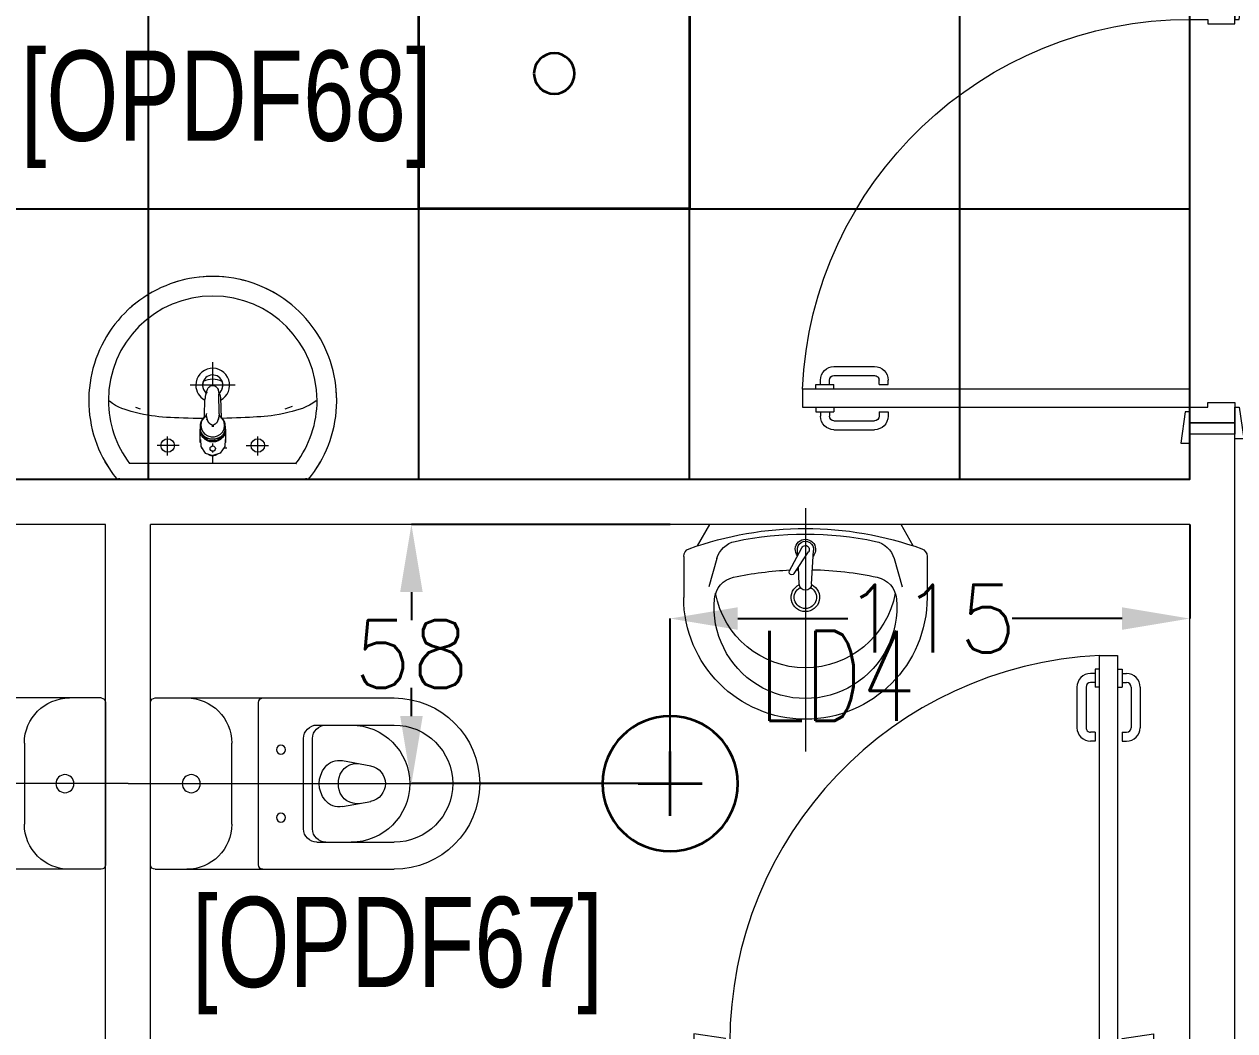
# Model space of a CAD drawing. Extents: x -12260 to 57327, y -29287 to 19916.
# Drawn here: x 10521 to 13206, y 3887 to 6119 of the extents above; entities that cross this region are included whole.
import ezdxf
from ezdxf.enums import TextEntityAlignment as Align

# ---------------------------------------------------------------- set-up
doc = ezdxf.new("R2010")
doc.units = 0
doc.header["$LTSCALE"] = 0.25
doc.linetypes.add('DASHDOT', pattern=[25.4, 12.7, -6.35, 0, -6.35])
for name, color, linetype, lineweight in [('01-First Floor$0$72_EGR_BASE_TEXT', 252, 'Continuous', 5), ('01-First Floor$0$LOADING', 253, 'Continuous', 5), ('01-First Floor$0$P-SANR-FIXT', 6, 'Continuous', 18), ('01-First Floor$0$P-SANR-FIXT-1', 6, 'Continuous', 13), ('01-First Floor$0$SANIT', 250, 'Continuous', 5), ('01-First Floor$0$Walls', 251, 'Continuous', 5), ('01-First Floor$0$Wooden Joinery', 251, 'Continuous', 5), ('E-DIM', 6, 'Continuous', 18), ('E-LITE-CIRC-NUMB', 6, 'Continuous', 25), ('E-LITE-CLNG', 150, 'Continuous', 35), ('E-LITE-CLNG @ 100', 150, 'Continuous', 35), ('E-LITE-CLNG-CNDT', 6, 'DASHDOT', 35), ('E-LITE-CTRL', 6, 'Continuous', 25), ('E-LITE-IDEN', 6, 'Continuous', 25)]:
    doc.layers.add(name, color=color, linetype=linetype, lineweight=lineweight)
doc.layers.add('01-First Floor$0$FALSE CEILING', color=251, linetype='Continuous')
doc.styles.add('01-First Floor$0$X3G_ENTITY_9F38', font='swisscl.ttf', dxfattribs={"height": 0.2})
doc.styles.add('DC_SIMPLEX', font='SIMPLEX.shx', dxfattribs={"width": 0.7})
doc.styles.get("Standard").update_dxf_attribs({"font": 'romans.shx'})
doc.dimstyles.get("Standard").update_dxf_attribs({"dimtxt": 150, "dimasz": 150, "dimexe": 0.18, "dimexo": 0.0625, "dimgap": 0.09, "dimtad": 0, "dimtih": 1, "dimtoh": 1, "dimdec": 0, "dimlfac": 0.1, "dimzin": 0, "dimdsep": 46, "dimtxsty": 'Standard', "dimcen": 0.09, "dimclrd": 6, "dimadec": 0, "dimazin": 0, "dimtfac": 1, "dimtdec": 0, "dimtofl": 0, "dimtmove": 0, "dimatfit": 3, "dimfxl": 1, "dimtolj": 1, "dimtzin": 0, "dimarcsym": 0})

# ---------------------------------------------------------------- blocks, each defined once
blk = doc.blocks.new('01-First Floor$0$A$C72370EFE')
at = {"layer": '01-First Floor$0$Wooden Joinery'}
for p, q in [((-0.01, -0.04), (-0.02, -0.04)), ((-0.01, -0.03), (-0.01, -0.07)), ((0, -0.03), (-0.01, -0.03)), ((0.04, -0.03), (0.05, -0.03)), ((0.05, -0.03), (0.05, -0.07)), ((0.05, -0.04), (0.06, -0.04)), ((-0.05, -0.07), (-0.05, -0.16)), ((-0.03, -0.07), (-0.03, -0.16)), ((-0.01, -0.06), (-0.02, -0.06)), ((0, -0.07), (-0.01, -0.07)), ((0.04, -0.07), (0.05, -0.07)), ((0.05, -0.06), (0.06, -0.06)), ((0.07, -0.07), (0.07, -0.16)), ((0.09, -0.07), (0.09, -0.16)), ((-0.01, -0.17), (-0.02, -0.17)), ((-0.01, -0.17), (-0.01, -0.19)), ((0.05, -0.17), (0.06, -0.17)), ((0.05, -0.17), (0.05, -0.19)), ((-0.01, -0.19), (-0.02, -0.19)), ((0.05, -0.19), (0.06, -0.19))]:
    blk.add_line(p, q, dxfattribs=at)
for centre, radius, start, end in [((-0.02, -0.07), 0.03, 90, 180), ((0.06, -0.07), 0.03, 0, 90), ((-0.02, -0.07), 0.01, 90, 180), ((0.06, -0.07), 0.01, 0, 90), ((-0.02, -0.16), 0.03, 180, 270), ((-0.02, -0.16), 0.01, 180, 270), ((0.06, -0.16), 0.01, 270, 0), ((0.06, -0.16), 0.03, 270, 0)]:
    blk.add_arc(centre, radius, start, end, dxfattribs=at)
blk = doc.blocks.new('01-First Floor$0$A$C5DAD61B4')
at = {"layer": '01-First Floor$0$Wooden Joinery'}
for points in [[(80, 959.1), (80, 969.1), (10, 979.1), (10, 959.1)], [(940, 959.1), (940, 969.1), (1010, 979.1), (1010, 959.1)], [(70, 859.1), (70, 849.1), (0, 839.1), (0, 859.1)], [(120, 859.1), (120, 0), (80, 0), (80, 859.1)], [(950, 859.1), (950, 849.1), (1020, 839.1), (1020, 859.1)]]:
    blk.add_lwpolyline(points, close=True, dxfattribs=at)
for points in [[(45, 859.1), (45, 959.1), (20, 959.1), (20, 859.1), (45, 859.1)], [(45, 859.1), (80, 859.1), (80, 899.1), (90, 899.1), (90, 959.1), (45, 959.1), (45, 859.1)], [(975, 859.1), (940, 859.1), (940, 899.1), (930, 899.1), (930, 959.1), (975, 959.1), (975, 859.1)], [(975, 859.1), (975, 959.1), (1000, 959.1), (1000, 859.1), (975, 859.1)]]:
    blk.add_lwpolyline(points, dxfattribs=at)
blk.add_arc((80, 859.1), 860, 272.666, 0, dxfattribs=at)
at = {"layer": '01-First Floor$0$Wooden Joinery', "xscale": 999.9999999998854, "yscale": 999.9999999998854, "zscale": 999.9999999998854, "rotation": 180}
blk.add_blockref('01-First Floor$0$A$C72370EFE', (120, 0), dxfattribs=at)
blk = doc.blocks.new('01-First Floor$0$WC manta')
at = {"layer": '01-First Floor$0$SANIT'}
for p, q in [((-0.12, 0.19), (0.41, 0.19)), ((-0.13, 0.18), (-0.13, -0.18)), ((0.109, 0.18), (0.109, -0.18)), ((0.239, 0.13), (0.41, 0.13)), ((0.05, 0.09), (0.05, -0.09)), ((0.209, 0.1), (0.209, -0.1)), ((0.229, 0.1), (0.229, -0.1)), ((0.2955, 0.051), (0.3581, 0.0393)), ((-0.18, 0), (0.65, 0)), ((0.2955, -0.051), (0.3581, -0.0393)), ((0.239, -0.13), (0.41, -0.13)), ((-0.12, -0.19), (0.41, -0.19))]:
    blk.add_line(p, q, dxfattribs=at)
for centre, radius in [((0.159, 0.0752), 0.01), ((-0.04, 0), 0.02), ((0.159, -0.0753), 0.01)]:
    blk.add_circle(centre, radius, dxfattribs=at)
for centre, radius, start, end in [((-0.12, 0.18), 0.01, 90, 180), ((-0.05, 0.09), 0.1, 0, 90), ((0.119, 0.18), 0.01, 90, 180), ((0.41, 0), 0.19, 270, 90), ((0.239, 0.1), 0.03, 90, 180), ((0.259, 0.1), 0.03, 90, 180), ((0.3147, 0), 0.13, 270, 90), ((0.41, 0), 0.13, 270, 90), ((0.3029, 0), 0.0588, 141.525, 218.475), ((0.2882, 0.0117), 0.04, 79.4289, 141.525), ((0.3271, 0.0044), 0.04, 79.4289, 166.4176), ((0.3507, 0), 0.04, 280.5711, 79.4289), ((0.3454, 0), 0.0588, 166.4176, 193.5824), ((0.3271, -0.0044), 0.04, 193.5824, 280.5711), ((0.2882, -0.0117), 0.04, 218.475, 280.5711), ((-0.05, -0.09), 0.1, 270, 0), ((0.239, -0.1), 0.03, 180, 270), ((0.259, -0.1), 0.03, 180, 270), ((-0.12, -0.18), 0.01, 180, 270), ((0.119, -0.18), 0.01, 180, 270)]:
    blk.add_arc(centre, radius, start, end, dxfattribs=at)
blk = doc.blocks.new('01-First Floor$0$lav-manta 60')
at = {"layer": '01-First Floor$0$SANIT'}
for p, q in [((0, 0.04), (0, -0.56)), ((-0.2658, -0.0529), (-0.2358, 0)), ((-0.2358, 0), (0.2358, 0)), ((0.2658, -0.0529), (0.2358, 0)), ((0.0389, -0.1142), (0.0087, -0.0575)), ((-0.3, -0.0789), (-0.3, -0.18)), ((-0.2185, -0.0841), (-0.2383, -0.1537)), ((-0.015, -0.1473), (-0.0199, -0.064)), ((0.0274, -0.121), (-0.0078, -0.0673)), ((0.0191, -0.077), (0.0199, -0.064)), ((0.2185, -0.0841), (0.2383, -0.1537)), ((0.3, -0.0789), (0.3, -0.18)), ((0.015, -0.1473), (0.0174, -0.1057))]:
    blk.add_line(p, q, dxfattribs=at)
for centre, radius, start, end in [((0, -0.8557), 0.8457, 70.1771, 109.8229), ((0, -0.8696), 0.8457, 78.1914, 101.8086), ((-0.1608, -0.1006), 0.06, 101.8086, 164.0794), ((0, -0.0617), 0.025, 320.7474, 220.368), ((0, -0.0617), 0.02, 353.2671, 186.682), ((0, -0.0617), 0.00966, 25.4127, 215.9577), ((0.1608, -0.1006), 0.06, 15.9206, 78.1914), ((-0.28, -0.0789), 0.02, 109.8229, 180), ((0.28, -0.0789), 0.02, 0, 70.1771), ((0, -0.9572), 0.8457, 91.1572, 102.0883), ((0, -0.9572), 0.8457, 88.5486, 88.844), ((0.0332, -0.1176), 0.00666, 210.6852, 30.6852), ((0, -0.9572), 0.8457, 77.9117, 87.4274), ((-0.1645, -0.189), 0.06, 102.0883, 174.8142), ((0, -0.18), 0.035, 115.3106, 64.6894), ((0, -0.1473), 0.015, 180, 0), ((0.1645, -0.189), 0.06, 5.1858, 77.9117), ((0, -0.1282), 0.2252, 190.6097, 349.3903), ((0, -0.18), 0.0275, 117.1496, 62.8504), ((0, -0.18), 0.3, 180, 0), ((0, -0.2039), 0.2252, 174.8142, 5.1858)]:
    blk.add_arc(centre, radius, start, end, dxfattribs=at)
blk = doc.blocks.new('01-First Floor$0$FP_138-161_A_00_GFL_-0_080_Einreichung_Grundrisse_100')
at = {"layer": '01-First Floor$0$P-SANR-FIXT'}
blk.add_line((-0.0044, -0.0019), (-0.0045, -0.0021), dxfattribs=at)
at = {"layer": '01-First Floor$0$P-SANR-FIXT', "flags": 128}
blk.add_lwpolyline([(-0.0057, -0.0037), (-0.0058, -0.0039), (-0.006, -0.004)], dxfattribs=at)
blk = doc.blocks.new('01-First Floor$0$FP_139-161_A_00_GFL_-0_080_Einreichung_Grundrisse_100')
at = {"layer": '01-First Floor$0$P-SANR-FIXT'}
blk.add_line((0.0045, -0.0022), (0.0044, -0.002), dxfattribs=at)
at = {"layer": '01-First Floor$0$P-SANR-FIXT', "flags": 128}
blk.add_lwpolyline([(0.006, -0.004), (0.0059, -0.0039), (0.0057, -0.0038)], dxfattribs=at)
blk = doc.blocks.new('01-First Floor$0$IS_Ceraplus_B8204_BIM_BG _1_ - B8204AA - CERAPLUS single lever basin mixer with pop-up waste-V137-161_A_00_GFL_-0_080_Einreichung_Grundrisse_100')
at = {"layer": '01-First Floor$0$P-SANR-FIXT-1'}
h = blk.add_hatch(dxfattribs=at)
h.set_pattern_fill('FP_26', color=256, style=0, pattern_type=2)
h.set_pattern_definition([(225, (0.009, 0), (0.010607, -0.010607), []), (315, (0.009, 0), (0.010607, 0.010607), [])])
h.paths.add_polyline_path([(0.0056, -0.002), (0.0058, -0.0024), (0.0058, -0.0021)])
h.paths.add_polyline_path([(0.007, -0.0039), (0.0088, -0.0045), (0.0084, -0.0043)])
at = {"layer": '01-First Floor$0$LOADING'}
for p, q in [((-0.028, 0), (-0.028, -0.0281)), ((0.028, -0.0281), (0.028, 0)), ((-0.0274, -0.0337), (-0.0271, -0.0392)), ((-0.0262, -0.0282), (-0.0263, -0.0287)), ((-0.0137, -0.0512), (-0.0129, -0.0517)), ((0.0124, -0.052), (0.0133, -0.0515)), ((0.0263, -0.0287), (0.0262, -0.0282)), ((0.0262, -0.0293), (0.0263, -0.0287)), ((0.0271, -0.0392), (0.0274, -0.0337)), ((0.014, -0.0647), (0.0133, -0.1077)), ((0.0185, -0.0618), (0.019, -0.0539)), ((0.019, -0.0539), (0.0188, -0.0561))]:
    blk.add_line(p, q, dxfattribs=at)
at = {"layer": '01-First Floor$0$LOADING', "flags": 128}
for points in [[(-0.0272, -0.0069), (-0.0266, 0.009), (-0.0165, 0.0236), (0, 0.0291)], [(0.0272, -0.0069), (0.0266, 0.009), (0.0165, 0.0236), (0, 0.0291)], [(-0.0176, -0.0568), (-0.0224, -0.0513), (-0.0254, -0.0448), (-0.0264, -0.0376), (-0.0253, -0.0305), (-0.0222, -0.024), (-0.0172, -0.0186), (-0.0109, -0.0147), (-0.0037, -0.0127), (0.0037, -0.0127), (0.0109, -0.0147), (0.0172, -0.0186), (0.0222, -0.024), (0.0253, -0.0305), (0.0264, -0.0376), (0.0254, -0.0448), (0.0224, -0.0513), (0.0176, -0.0568)], [(-0.0271, -0.0393), (-0.027, -0.0403), (-0.0269, -0.0414), (-0.0267, -0.0424), (-0.0265, -0.0434), (-0.0262, -0.0444), (-0.0259, -0.0454), (-0.0255, -0.0464), (-0.0252, -0.0474), (-0.0247, -0.0484), (-0.0243, -0.0493), (-0.0238, -0.0502), (-0.0232, -0.0511), (-0.0226, -0.052), (-0.022, -0.0529), (-0.0214, -0.0537), (-0.0207, -0.0545), (-0.0199, -0.0553), (-0.0192, -0.0561), (-0.0184, -0.0568), (-0.0176, -0.0575), (-0.0173, -0.0577)], [(0.0173, -0.0577), (0.0181, -0.057), (0.0189, -0.0563), (0.0197, -0.0556), (0.0204, -0.0548), (0.0211, -0.054), (0.0218, -0.0532), (0.0224, -0.0523), (0.023, -0.0514), (0.0236, -0.0505), (0.0241, -0.0496), (0.0246, -0.0487), (0.025, -0.0477), (0.0254, -0.0467), (0.0258, -0.0458), (0.0261, -0.0448), (0.0264, -0.0437), (0.0266, -0.0427), (0.0268, -0.0417), (0.027, -0.0407), (0.0271, -0.0396), (0.0271, -0.0393)], [(-0.019, -0.0539), (-0.0185, -0.0615), (-0.0185, -0.0618)], [(-0.0181, -0.0728), (-0.0177, -0.083), (-0.0172, -0.0938)], [(-0.0162, -0.0579), (-0.0156, -0.058), (-0.0151, -0.0581), (-0.0146, -0.0583), (-0.0142, -0.0586), (-0.0139, -0.0588), (-0.0138, -0.0591)], [(-0.0138, -0.0591), (-0.0139, -0.0612), (-0.014, -0.0633)], [(0.0138, -0.0591), (0.0139, -0.0588), (0.0142, -0.0586), (0.0146, -0.0583), (0.0151, -0.0581), (0.0156, -0.058), (0.0162, -0.0579)], [(0.014, -0.0633), (0.0139, -0.0612), (0.0138, -0.0591)], [(0.0171, -0.0578), (0.0174, -0.0575), (0.0176, -0.0568)], [(0.0172, -0.0938), (0.0177, -0.083), (0.0181, -0.0728)], [(0.0184, -0.0651), (0.0184, -0.0652), (0.0184, -0.0652), (0.0184, -0.0652), (0.0184, -0.0654), (0.0184, -0.0655)], [(-0.0129, -0.1142), (-0.0124, -0.1161), (-0.0118, -0.1179), (-0.0109, -0.1197), (-0.0098, -0.1214), (-0.0084, -0.123), (-0.0067, -0.1244), (-0.0047, -0.1255), (-0.0025, -0.1263), (0, -0.1266)], [(0, -0.1266), (0.0025, -0.1263), (0.0047, -0.1255), (0.0067, -0.1244), (0.0084, -0.123), (0.0098, -0.1214), (0.0109, -0.1197), (0.0118, -0.1179), (0.0124, -0.1161), (0.0129, -0.1142)]]:
    blk.add_lwpolyline(points, dxfattribs=at)
at = {"layer": '01-First Floor$0$LOADING'}
for centre, radius, start, end in [((0, 0.0135), 0.00603, 0, 180), ((0, 0.0135), 0.00603, 180, 0), ((-0.009, 0), 0.005, 300, 315), ((0.009, 0), 0.005, 225, 240)]:
    blk.add_arc(centre, radius, start, end, dxfattribs=at)
for centre, major_axis, start_param, end_param in [((0, -0.0281), (-0.028, 0), 4.712389, 6.47291), ((0, -0.0287), (0.0267, 0), 1.570796, 3.036556), ((0, -0.0287), (0.0263, 0), 2.625648, 2.791756), ((0, -0.0287), (-0.0263, 0), 4.712389, 5.759587), ((0, -0.0281), (0.028, 0), 6.093357, 7.853982), ((0, -0.0287), (0.0267, 0), 0.105099, 1.570796), ((0, -0.0287), (0.0262, 0), 0.523599, 1.570796), ((0, -0.0287), (0.0262, 0), 0.349919, 0.515945), ((0, -0.0321), (0.0275, 0), 3.141823, 3.202701), ((0, -0.0321), (0.0275, 0), 3.239313, 3.439417), ((0, -0.0281), (0.028, 0), 3.371221, 3.483334), ((0, -0.0312), (0.0248, 0), 4.111947, 4.191073), ((0, -0.0281), (0.028, 0), 4.202431, 4.259552), ((0, -0.0287), (0.0263, 0), 4.169225, 4.2325), ((0, -0.0281), (0.028, 0), 5.172057, 5.222265), ((0, -0.0287), (0.0267, 0), 6.059374, 6.108652), ((0, -0.0321), (0.0275, 0), 5.985527, 6.185455), ((0, -0.0281), (0.028, 0), 5.94107, 6.05344), ((0, -0.0321), (0.0275, 0), 6.222066, 6.282955)]:
    blk.add_ellipse(centre, major_axis=major_axis, ratio=0.961262, start_param=start_param, end_param=end_param, dxfattribs=at)
for points, knots in [([(-0.0215, -0.0162), (-0.0216, -0.0163), (-0.0219, -0.0167), (-0.0227, -0.0177), (-0.0238, -0.0192), (-0.0249, -0.0211), (-0.0258, -0.0231), (-0.0266, -0.0253), (-0.0273, -0.0282), (-0.0275, -0.0305), (-0.0275, -0.0321)], [0.7859035, 0.7859035, 0.7859035, 0.7859035, 0.7916667, 0.8055556, 0.8333333, 0.8611111, 0.8888889, 0.9166667, 0.9444444, 1, 1, 1, 1]), ([(0.021, -0.0157), (0.0208, -0.0154), (0.0203, -0.0149), (0.0192, -0.0139), (0.0177, -0.0127), (0.0161, -0.0117), (0.0148, -0.0109), (0.0138, -0.0104), (0.0127, -0.0099), (0.0113, -0.0093), (0.0087, -0.0084), (0.0048, -0.0075), (0, -0.0071), (-0.0048, -0.0075), (-0.0087, -0.0084), (-0.0113, -0.0093), (-0.0127, -0.0099), (-0.0138, -0.0104), (-0.0148, -0.0109), (-0.0161, -0.0117), (-0.0177, -0.0127), (-0.0191, -0.0139), (-0.0202, -0.0149), (-0.0208, -0.0154), (-0.021, -0.0157)], [0.2222222, 0.2222222, 0.2222222, 0.2222222, 0.2361111, 0.25, 0.2777778, 0.3055556, 0.3194444, 0.3333333, 0.3472222, 0.3611111, 0.3888889, 0.4444444, 0.5, 0.5555556, 0.6111111, 0.6388889, 0.6527778, 0.6666667, 0.6805556, 0.6944444, 0.7222222, 0.75, 0.7638889, 0.7777778, 0.7777778, 0.7777778, 0.7777778]), ([(0.0275, -0.0321), (0.0275, -0.0305), (0.0273, -0.0282), (0.0266, -0.0253), (0.0258, -0.0231), (0.0249, -0.0211), (0.0238, -0.0192), (0.0227, -0.0177), (0.0219, -0.0167), (0.0216, -0.0163), (0.0215, -0.0162)], [0, 0, 0, 0, 0.0555556, 0.0833333, 0.1111111, 0.1388889, 0.1666667, 0.1944444, 0.2083333, 0.2142181, 0.2142181, 0.2142181, 0.2142181]), ([(0, -0.0378), (-0.0005, -0.038), (-0.0012, -0.0384), (-0.0021, -0.0389), (-0.0028, -0.0393), (-0.0035, -0.0397), (-0.0042, -0.04), (-0.0049, -0.0405), (-0.0055, -0.0409), (-0.0061, -0.0414), (-0.0067, -0.0419), (-0.0072, -0.0424), (-0.0078, -0.0429), (-0.0083, -0.0435), (-0.0088, -0.0441), (-0.0092, -0.0446), (-0.0096, -0.0452), (-0.01, -0.0459), (-0.0103, -0.0466), (-0.0105, -0.0472), (-0.0107, -0.0477), (-0.0108, -0.0481), (-0.0109, -0.0484), (-0.0111, -0.0489), (-0.0114, -0.0497), (-0.0118, -0.0509), (-0.0122, -0.0521), (-0.0124, -0.053), (-0.0126, -0.0537), (-0.0128, -0.0544), (-0.0129, -0.0552), (-0.0131, -0.0559), (-0.0132, -0.0566), (-0.0134, -0.0572), (-0.0136, -0.0581), (-0.0137, -0.0587), (-0.0138, -0.0591)], [0, 0, 0, 0, 0.055556, 0.083333, 0.111111, 0.138889, 0.166667, 0.194444, 0.222222, 0.25, 0.277778, 0.305556, 0.333333, 0.361111, 0.388889, 0.416667, 0.444444, 0.472222, 0.5, 0.527778, 0.541667, 0.555556, 0.569444, 0.583333, 0.611111, 0.666667, 0.722222, 0.75, 0.777778, 0.805556, 0.833333, 0.861111, 0.888889, 0.916667, 0.944444, 1, 1, 1, 1]), ([(0, -0.0357), (-0.0006, -0.0357), (-0.0013, -0.0357), (-0.002, -0.0357), (-0.0022, -0.0357)], [0, 0, 0, 0, 0.1, 0.1298359, 0.1298359, 0.1298359, 0.1298359]), ([(0.0022, -0.0357), (0.002, -0.0357), (0.0013, -0.0357), (0.0006, -0.0357), (0, -0.0357)], [0.8701578, 0.8701578, 0.8701578, 0.8701578, 0.9, 1, 1, 1, 1]), ([(0.0138, -0.0591), (0.0137, -0.0587), (0.0136, -0.0581), (0.0134, -0.0572), (0.0132, -0.0566), (0.0131, -0.0559), (0.0129, -0.0552), (0.0128, -0.0544), (0.0126, -0.0537), (0.0124, -0.053), (0.0122, -0.0521), (0.0118, -0.0509), (0.0114, -0.0497), (0.0111, -0.0489), (0.0109, -0.0484), (0.0108, -0.0481), (0.0107, -0.0477), (0.0105, -0.0472), (0.0103, -0.0466), (0.01, -0.0459), (0.0096, -0.0452), (0.0092, -0.0446), (0.0088, -0.0441), (0.0083, -0.0435), (0.0078, -0.0429), (0.0072, -0.0424), (0.0067, -0.0419), (0.0061, -0.0414), (0.0055, -0.0409), (0.0049, -0.0405), (0.0042, -0.04), (0.0035, -0.0397), (0.0028, -0.0393), (0.0021, -0.0389), (0.0012, -0.0384), (0.0005, -0.038), (0, -0.0378)], [0, 0, 0, 0, 0.055556, 0.083333, 0.111111, 0.138889, 0.166667, 0.194444, 0.222222, 0.25, 0.277778, 0.333333, 0.388889, 0.416667, 0.430556, 0.444444, 0.458333, 0.472222, 0.5, 0.527778, 0.555556, 0.583333, 0.611111, 0.638889, 0.666667, 0.694444, 0.722222, 0.75, 0.777778, 0.805556, 0.833333, 0.861111, 0.888889, 0.916667, 0.944444, 1, 1, 1, 1]), ([(-0.0188, -0.0538), (-0.0188, -0.0547), (-0.0186, -0.0582), (-0.0185, -0.0619), (-0.0184, -0.0646)], [0.6724021, 0.6724021, 0.6724021, 0.6724021, 0.75, 1, 1, 1, 1]), ([(-0.0162, -0.0579), (-0.0162, -0.0578), (-0.0163, -0.0578), (-0.0165, -0.0577), (-0.0166, -0.0575), (-0.0167, -0.0574), (-0.0169, -0.0573), (-0.017, -0.0572), (-0.0172, -0.0571), (-0.0173, -0.057), (-0.0175, -0.0569), (-0.0176, -0.0568)], [0, 0, 0, 0, 0.1, 0.2, 0.3, 0.4, 0.5, 0.6, 0.7, 0.8, 1, 1, 1, 1]), ([(-0.0148, -0.0587), (-0.015, -0.0586), (-0.0159, -0.0583), (-0.0167, -0.058), (-0.0172, -0.0578)], [0.8, 0.8, 0.8, 0.8, 0.85, 1, 1, 1, 1]), ([(0.0141, -0.0613), (0.0141, -0.0611), (0.0143, -0.0608), (0.0145, -0.0604), (0.0148, -0.06), (0.0151, -0.0596), (0.0153, -0.0594), (0.0155, -0.0592), (0.0156, -0.059), (0.0158, -0.0588), (0.016, -0.0587), (0.0163, -0.0585), (0.0165, -0.0583), (0.0166, -0.0582)], [0.3333333, 0.3333333, 0.3333333, 0.3333333, 0.4166667, 0.5, 0.5833333, 0.6666667, 0.7083333, 0.75, 0.7916667, 0.8333333, 0.875, 0.9166667, 1, 1, 1, 1]), ([(0.0176, -0.0568), (0.0175, -0.0569), (0.0173, -0.057), (0.0172, -0.0571), (0.017, -0.0572), (0.0169, -0.0573), (0.0167, -0.0574), (0.0166, -0.0575), (0.0165, -0.0577), (0.0163, -0.0578), (0.0162, -0.0578), (0.0162, -0.0579)], [0, 0, 0, 0, 0.2, 0.3, 0.4, 0.5, 0.6, 0.7, 0.8, 0.9, 1, 1, 1, 1]), ([(0.0184, -0.0646), (0.0185, -0.0619), (0.0186, -0.0582), (0.0188, -0.0547), (0.0188, -0.0538)], [0, 0, 0, 0, 0.25, 0.3275586, 0.3275586, 0.3275586, 0.3275586]), ([(-0.0131, -0.1116), (-0.0132, -0.1115), (-0.0135, -0.1109), (-0.0141, -0.1099), (-0.0147, -0.1086), (-0.0153, -0.1072), (-0.0159, -0.1053), (-0.0167, -0.1021), (-0.0171, -0.0992), (-0.0171, -0.0973)], [0.4856715, 0.4856715, 0.4856715, 0.4856715, 0.5, 0.55, 0.6, 0.65, 0.7, 0.8, 1, 1, 1, 1]), ([(0.0131, -0.1116), (0.0133, -0.1113), (0.0137, -0.1106), (0.0142, -0.1096), (0.0147, -0.1084), (0.0153, -0.1072), (0.0159, -0.1053), (0.0167, -0.1021), (0.0171, -0.0992), (0.0171, -0.0973)], [-0.5143371, -0.5143371, -0.5143371, -0.5143371, -0.475, -0.4375, -0.4, -0.35, -0.3, -0.2, 0, 0, 0, 0]), ([(-0.0132, -0.1091), (-0.0132, -0.1096), (-0.0132, -0.1103), (-0.0132, -0.1111), (-0.0132, -0.1115), (-0.0132, -0.1118), (-0.0131, -0.1122), (-0.0131, -0.1125), (-0.0131, -0.1128), (-0.0131, -0.1131), (-0.013, -0.1134), (-0.013, -0.1138), (-0.0129, -0.1141), (-0.0129, -0.1142)], [0.2, 0.2, 0.2, 0.2, 0.4, 0.5, 0.55, 0.6, 0.65, 0.7, 0.75, 0.8, 0.85, 0.9, 1, 1, 1, 1]), ([(0.0129, -0.1142), (0.0129, -0.1141), (0.013, -0.1138), (0.013, -0.1134), (0.0131, -0.1131), (0.0131, -0.1128), (0.0131, -0.1125), (0.0131, -0.1122), (0.0132, -0.1118), (0.0132, -0.1115), (0.0132, -0.1111), (0.0132, -0.1103), (0.0132, -0.1096), (0.0132, -0.1091)], [0, 0, 0, 0, 0.1, 0.15, 0.2, 0.25, 0.3, 0.35, 0.4, 0.45, 0.5, 0.6, 0.8, 0.8, 0.8, 0.8])]:
    blk.add_open_spline(points, degree=3, knots=knots, dxfattribs=at)
for points in [[(-0.0184, -0.0646), (-0.0183, -0.0659), (-0.0182, -0.0684), (-0.0181, -0.0709), (-0.0181, -0.0721)], [(-0.0172, -0.0578), (-0.0171, -0.0578), (-0.0169, -0.058), (-0.0167, -0.0581), (-0.0166, -0.0582)], [(-0.0162, -0.0579), (-0.0162, -0.0579), (-0.0164, -0.0581), (-0.0165, -0.0582), (-0.0166, -0.0583), (-0.0166, -0.0582), (-0.0166, -0.0582)], [(-0.0166, -0.0582), (-0.0163, -0.0585), (-0.0156, -0.059), (-0.0148, -0.0599), (-0.0142, -0.0609), (-0.0139, -0.0617), (-0.0138, -0.0621)], [(-0.014, -0.0633), (-0.014, -0.0633), (-0.014, -0.0633), (-0.014, -0.0633)], [(-0.014, -0.0646), (-0.014, -0.0644), (-0.014, -0.064), (-0.014, -0.0635), (-0.014, -0.0633)], [(0.014, -0.0633), (0.014, -0.0633), (0.014, -0.0633), (0.014, -0.0633)], [(0.014, -0.0633), (0.014, -0.0635), (0.014, -0.064), (0.014, -0.0644), (0.014, -0.0647)], [(0.0172, -0.0578), (0.0168, -0.0579), (0.0158, -0.0583), (0.0147, -0.0587), (0.0141, -0.059)], [(0.0166, -0.0582), (0.0166, -0.0582), (0.0166, -0.0583), (0.0165, -0.0582), (0.0164, -0.0581), (0.0162, -0.0579), (0.0162, -0.0579)], [(0.0166, -0.0582), (0.0167, -0.0582), (0.0168, -0.0581), (0.0169, -0.058), (0.0169, -0.058)], [(0.0169, -0.058), (0.017, -0.0579), (0.0171, -0.0579), (0.0171, -0.0578)], [(0.0181, -0.0721), (0.0181, -0.0709), (0.0182, -0.0684), (0.0183, -0.0659), (0.0184, -0.0646)], [(-0.0172, -0.0938), (-0.0172, -0.0944), (-0.0172, -0.0956), (-0.0171, -0.0967), (-0.0171, -0.0973)], [(0.0171, -0.0973), (0.0171, -0.0967), (0.0172, -0.0956), (0.0172, -0.0944), (0.0172, -0.0938)]]:
    blk.add_open_spline(points, degree=3, dxfattribs=at)
for name in ['01-First Floor$0$FP_138-161_A_00_GFL_-0_080_Einreichung_Grundrisse_100', '01-First Floor$0$FP_139-161_A_00_GFL_-0_080_Einreichung_Grundrisse_100']:
    blk.add_blockref(name, (0, 0), dxfattribs=at)
blk = doc.blocks.new('01-First Floor$0$_100_WB_KER_REN_55x45x18 - _100_WB_KER_REN_55x45x18-V63-161_A_00_GFL_-0_080_Einreichung_Grundrisse_100')
at = {"layer": '01-First Floor$0$LOADING'}
for p, q in [((-0.2075, 0.225), (-0.2075, 0.2227)), ((0.2074, 0.225), (-0.2074, 0.225)), ((0.2075, 0.2227), (0.2075, 0.225)), ((-0.1855, 0.1899), (0.1855, 0.1899)), ((0, 0.1899), (0, 0.1724)), ((-0.1, 0.172), (-0.1, 0.1303)), ((0, 0.1656), (0, 0.1628)), ((0.1, 0.172), (0.1, 0.1303)), ((-0.0744, 0.15), (-0.1234, 0.15)), ((-0.0259, 0.155), (-0.0315, 0.155)), ((0, 0.1509), (0, 0.1454)), ((0, 0.1422), (0, 0.1399)), ((0.026, 0.155), (0.0248, 0.155)), ((0.0744, 0.15), (0.1234, 0.15)), ((-0.1763, 0.0637), (-0.1598, 0.0692)), ((0.1605, 0.0691), (0.1707, 0.0656)), ((-0.05, 0.0161), (0.05, 0.0161)), ((0, 0.0168), (0, -0.0348))]:
    blk.add_line(p, q, dxfattribs=at)
at = {"layer": '01-First Floor$0$LOADING', "flags": 128}
for points in [[(-0.2121, 0.225), (-0.219, 0.2164), (-0.2254, 0.2075), (-0.2316, 0.1983), (-0.2373, 0.189), (-0.2427, 0.1794), (-0.2476, 0.1696), (-0.2522, 0.1596), (-0.2564, 0.1494), (-0.2602, 0.1391), (-0.2635, 0.1286), (-0.2665, 0.118), (-0.269, 0.1073), (-0.271, 0.0965), (-0.2727, 0.0856), (-0.2739, 0.0747), (-0.2747, 0.0637), (-0.275, 0.0527), (-0.275, 0.05)], [(0.275, 0.05), (0.2748, 0.061), (0.2741, 0.072), (0.273, 0.0829), (0.2715, 0.0938), (0.2695, 0.1046), (0.2671, 0.1154), (0.2643, 0.126), (0.261, 0.1365), (0.2574, 0.1469), (0.2533, 0.1571), (0.2488, 0.1671), (0.2439, 0.177), (0.2387, 0.1866), (0.233, 0.1961), (0.227, 0.2053), (0.2206, 0.2142), (0.2138, 0.2229), (0.2121, 0.225)], [(-0.275, 0.05), (-0.2748, 0.039), (-0.2741, 0.028), (-0.273, 0.0171), (-0.2715, 0.0062), (-0.2695, -0.0046), (-0.2671, -0.0154), (-0.2643, -0.026), (-0.261, -0.0365), (-0.2574, -0.0469), (-0.2533, -0.0571), (-0.2488, -0.0671), (-0.2439, -0.077), (-0.2387, -0.0866), (-0.233, -0.0961), (-0.227, -0.1053), (-0.2206, -0.1142), (-0.2138, -0.1229), (-0.2067, -0.1313), (-0.1993, -0.1395), (-0.1916, -0.1473), (-0.1836, -0.1548), (-0.1752, -0.162), (-0.1666, -0.1688), (-0.1577, -0.1753), (-0.1486, -0.1814), (-0.1392, -0.1872), (-0.1296, -0.1925), (-0.1198, -0.1975), (-0.1098, -0.2021), (-0.0996, -0.2063), (-0.0893, -0.2101), (-0.0788, -0.2135), (-0.0682, -0.2164), (-0.0575, -0.2189), (-0.0467, -0.221), (-0.0359, -0.2227), (-0.0249, -0.2239), (-0.014, -0.2246), (-0.003, -0.225), (0.008, -0.2249), (0.019, -0.2243), (0.03, -0.2234), (0.0409, -0.2219), (0.0517, -0.2201), (0.0625, -0.2178), (0.0731, -0.2151), (0.0837, -0.212), (0.0941, -0.2084), (0.1043, -0.2044), (0.1144, -0.2001), (0.1243, -0.1953), (0.1341, -0.1901), (0.1436, -0.1846), (0.1528, -0.1786), (0.1618, -0.1723), (0.1706, -0.1657), (0.1791, -0.1587), (0.1873, -0.1514), (0.1952, -0.1437), (0.2028, -0.1358), (0.21, -0.1275), (0.217, -0.119), (0.2236, -0.1101), (0.2298, -0.1011), (0.2356, -0.0918), (0.2411, -0.0822), (0.2462, -0.0725), (0.2509, -0.0625), (0.2552, -0.0524), (0.2591, -0.0421), (0.2626, -0.0317), (0.2656, -0.0211), (0.2683, -0.0104), (0.2705, 0.0003), (0.2722, 0.0112), (0.2736, 0.0221), (0.2745, 0.0331), (0.2749, 0.0441), (0.275, 0.05)]]:
    blk.add_lwpolyline(points, dxfattribs=at)
at = {"layer": '01-First Floor$0$LOADING'}
for centre in [(-0.1, 0.15), (0.1, 0.15)]:
    blk.add_circle(centre, 0.015, dxfattribs=at)
for centre, radius, start, end in [((0, 0.05), 0.275, 140.4788, 141.2381), ((0, 0.05), 0.275, 38.7619, 39.5212), ((0, 0.05), 0.275, 145.9324, 150.3591), ((0, 0.05), 0.2315, 142.8209, 180), ((0, 0.05), 0.2315, 0, 37.1791), ((0, 0.05), 0.275, 29.6409, 34.0676), ((0, 0.155), 0.0175, 54.0899, 125.9101), ((0, 0.155), 0.0175, 68.869, 83.8798), ((0, 0.155), 0.0175, 251.9463, 258.2346), ((0, 0.05), 0.275, 180, 183.6225), ((0, 0.05), 0.2315, 180, 0), ((0, 0.0161), 0.0375, 117.1305, 0), ((0, 0.0161), 0.0225, 129.5025, 0), ((0, 0.0161), 0.0225, 138.0808, 143.3939), ((0, 0.0161), 0.0225, 0, 51.4286), ((0, 0.0161), 0.0225, 36.616, 41.9265), ((0, 0.0161), 0.0375, 0, 61.4146), ((0, 0.0161), 0.0225, 180, 193.3417), ((0, 0.0161), 0.0225, 197.0466, 201.508), ((0, 0.0161), 0.0225, 156.725, 162.0134), ((0, 0.05), 0.047, 243.4433, 296.5567), ((0, 0.0161), 0.0225, 17.9887, 23.276), ((0, 0.0161), 0.0225, 338.492, 342.9534), ((0, 0.0161), 0.0225, 346.6583, 0), ((0, 0.05), 0.275, 307.6689, 312), ((0, 0.05), 0.275, 240, 245.6589), ((0, 0.05), 0.275, 252, 257.5535), ((0, 0.05), 0.275, 282.9241, 288), ((0, 0.05), 0.275, 264, 276)]:
    blk.add_arc(centre, radius, start, end, dxfattribs=at)
for points, knots in [([(-0.2074, 0.225), (-0.2078, 0.225), (-0.2086, 0.225), (-0.2095, 0.225), (-0.2102, 0.225), (-0.2106, 0.225), (-0.2109, 0.225), (-0.2111, 0.225), (-0.2114, 0.225), (-0.2116, 0.225), (-0.2118, 0.225), (-0.2119, 0.225), (-0.2119, 0.225)], [-1, -1, -1, -1, -0.8333333, -0.6666667, -0.5833333, -0.5, -0.4583333, -0.4166667, -0.3333333, -0.2916667, -0.25, -0.1666667, -0.1666667, -0.1666667, -0.1666667]), ([(0.2119, 0.225), (0.2119, 0.225), (0.2118, 0.225), (0.2116, 0.225), (0.2114, 0.225), (0.2111, 0.225), (0.2109, 0.225), (0.2106, 0.225), (0.2102, 0.225), (0.2095, 0.225), (0.2086, 0.225), (0.2078, 0.225), (0.2074, 0.225)], [-0.8333333, -0.8333333, -0.8333333, -0.8333333, -0.75, -0.7083333, -0.6666667, -0.5833333, -0.5416667, -0.5, -0.4166667, -0.3333333, -0.1666667, 0, 0, 0, 0]), ([(-0.0037, 0.1721), (-0.0046, 0.1719), (-0.0064, 0.1714), (-0.0081, 0.1705), (-0.009, 0.17)], [0.5653198, 0.5653198, 0.5653198, 0.5653198, 0.6111111, 0.6666667, 0.6666667, 0.6666667, 0.6666667]), ([(0.009, 0.17), (0.0086, 0.1703), (0.0077, 0.1708), (0.0059, 0.1715), (0.0046, 0.1719), (0.0037, 0.1721)], [0.3333333, 0.3333333, 0.3333333, 0.3333333, 0.3611111, 0.3888889, 0.4346482, 0.4346482, 0.4346482, 0.4346482]), ([(-0.2294, 0.0509), (-0.2103, 0.066), (-0.1431, 0.0839), (-0.1084, 0.0863), (-0.0496, 0.0893), (-0.0206, 0.0899)], [0.0392191, 0.0392191, 0.0392191, 0.0392191, 0.1715289, 0.4228457, 0.6475389, 0.6475389, 0.6475389, 0.6475389]), ([(0.0209, 0.0903), (0.0512, 0.0901), (0.1113, 0.0879), (0.1514, 0.0828), (0.2115, 0.0665), (0.2292, 0.052)], [0.7533082, 0.7533082, 0.7533082, 0.7533082, 0.9865548, 1.235629, 1.3638988, 1.3638988, 1.3638988, 1.3638988]), ([(-0.0141, 0.0337), (-0.0162, 0.0319), (-0.0207, 0.0267), (-0.0225, 0.02), (-0.0225, 0.0161)], [0.7144203, 0.7144203, 0.7144203, 0.7144203, 0.8333333, 1, 1, 1, 1]), ([(0.0225, 0.0161), (0.0225, 0.0187), (0.0216, 0.0239), (0.0182, 0.0298), (0.0152, 0.0327), (0.0141, 0.0337)], [0, 0, 0, 0, 0.1111111, 0.2222222, 0.285568, 0.285568, 0.285568, 0.285568])]:
    blk.add_open_spline(points, degree=3, knots=knots, dxfattribs=at)
for points in [[(-0.2075, 0.2227), (-0.2075, 0.2231), (-0.2075, 0.2235), (-0.2075, 0.2239)], [(0.2075, 0.2239), (0.2075, 0.2235), (0.2075, 0.2231), (0.2075, 0.2227)], [(-0.1852, 0.1899), (-0.1853, 0.1899), (-0.1854, 0.1899), (-0.1855, 0.1899)], [(0.1855, 0.1899), (0.1854, 0.1899), (0.1853, 0.1899), (0.1852, 0.1899)], [(-0.0009, 0.1725), (-0.0013, 0.1725), (-0.0018, 0.1724), (-0.0022, 0.1724)], [(0.0022, 0.1724), (0.0018, 0.1724), (0.0013, 0.1725), (0.0009, 0.1725)], [(-0.0225, 0.0161), (-0.0225, 0.0147), (-0.0222, 0.012), (-0.0215, 0.0093), (-0.021, 0.008)], [(0.021, 0.008), (0.0215, 0.0093), (0.0222, 0.012), (0.0225, 0.0147), (0.0225, 0.0161)]]:
    blk.add_open_spline(points, degree=3, dxfattribs=at)
at = {"layer": '01-First Floor$0$LOADING', "xscale": -1, "rotation": 5.088887490341627e-12}
blk.add_blockref('01-First Floor$0$IS_Ceraplus_B8204_BIM_BG _1_ - B8204AA - CERAPLUS single lever basin mixer with pop-up waste-V137-161_A_00_GFL_-0_080_Einreichung_Grundrisse_100', (0, 0.1434), dxfattribs=at)
blk = doc.blocks.new('01-First Floor')
at = {"layer": '01-First Floor$0$FALSE CEILING', "linetype": 'Continuous'}
for p, q in [((10796.4, 5110), (10796.4, 8553.5)), ((11396.4, 5110), (11396.4, 8553.5)), ((11996.4, 5110), (11996.4, 8553.5)), ((12596.4, 5110), (12596.4, 8553.5)), ((8396.4, 5710), (13106, 5710))]:
    blk.add_line(p, q, dxfattribs=at)
at = {"layer": '01-First Floor$0$FALSE CEILING'}
blk.add_lwpolyline([(13106, 8553.5), (8396.4, 8553.5), (8396.4, 5110), (13106, 5110)], close=True, dxfattribs=at)
at = {"layer": '01-First Floor$0$Walls'}
for p, q in [((13106, 5110), (13106, 5210)), ((13206, 5210), (13106, 5210)), ((13206, 1640), (13206, 5210)), ((13106, 5110), (9476.4, 5110)), ((10701.2, 5010), (9476.4, 5010)), ((10701.2, 3860), (10701.2, 5010)), ((13106, 5010), (10801.2, 5010)), ((10801.2, 3860), (10801.2, 5010)), ((13106, 3860), (13106, 5010))]:
    blk.add_line(p, q, dxfattribs=at)
at = {"layer": '01-First Floor$0$LOADING', "xscale": 1000, "yscale": 1000, "zscale": 1000, "rotation": 180}
blk.add_blockref('01-First Floor$0$_100_WB_KER_REN_55x45x18 - _100_WB_KER_REN_55x45x18-V63-161_A_00_GFL_-0_080_Einreichung_Grundrisse_100', (10939, 5335, -0.1), dxfattribs=at)
at = {"layer": '01-First Floor$0$SANIT'}
for name, p, xscale, yscale, zscale in [('01-First Floor$0$lav-manta 60', (12253.6, 5010), -900.000000000201, 900.000000000201, 900.000000000201), ('01-First Floor$0$WC manta', (10571.2, 4435), -999.9999999999995, 999.9999999999995, 999.9999999999995)]:
    blk.add_blockref(name, p, dxfattribs=dict(at, xscale=xscale, yscale=yscale, zscale=zscale))
at = {"layer": '01-First Floor$0$SANIT', "xscale": -999.9999999999995, "yscale": 999.9999999999995, "zscale": 999.9999999999995, "rotation": 180}
blk.add_blockref('01-First Floor$0$WC manta', (10931.2, 4435), dxfattribs=at)
at = {"layer": '01-First Floor$0$Wooden Joinery', "xscale": -1, "rotation": 270}
blk.add_blockref('01-First Floor$0$A$C5DAD61B4', (12246.9, 5190), dxfattribs=at)
at = {"layer": '01-First Floor$0$Wooden Joinery', "rotation": 180}
blk.add_blockref('01-First Floor$0$A$C5DAD61B4', (13026, 4719.1), dxfattribs=at)
at = {"layer": '01-First Floor$0$72_EGR_BASE_TEXT', "char_height": 200, "attachment_point": 2, "style": '01-First Floor$0$X3G_ENTITY_9F38'}
for s, insert in [('[OPDF68]', (10968.8, 6060.8, -0.1)), ('[OPDF67]', (11348.6, 4183.9))]:
    blk.add_mtext(s, dxfattribs=dict(at, insert=insert))
blk = doc.blocks.new('DC_LT-CL-Point')
for p, q in [((0, -0.711), (0, 0.711)), ((0.711, 0), (-0.711, 0))]:
    blk.add_line(p, q)
blk.add_circle((0, 0), 1.5)
at = {"layer": 'E-LITE-CIRC-NUMB', "style": 'DC_SIMPLEX', "width": 0.7, "flags": 8}
blk.add_attdef('CIRCUIT', text='', height=2, rotation=360, dxfattribs=at).set_placement((-3.364, 1.5), align=Align.RIGHT)
at = {"layer": 'E-LITE-CTRL', "style": 'DC_SIMPLEX', "width": 0.7, "flags": 8}
blk.add_attdef('CONTROL', (3.364, -3.498), '', height=2, rotation=360, dxfattribs=at)
at = {"layer": 'E-LITE-IDEN', "style": 'DC_SIMPLEX', "width": 0.7, "flags": 8}
blk.add_attdef('TYPE', (3.364, 1.5), '', height=2, rotation=360, dxfattribs=at)
blk = doc.blocks.new('*U16')
blk.add_lwpolyline([(-300, 300), (-300, -300), (300, -300), (300, 300)], close=True)
blk.add_circle((0, 0), 45)
at = {"layer": 'E-LITE-CIRC-NUMB', "style": 'DC_SIMPLEX', "width": 0.7, "flags": 8}
blk.add_attdef('CIRCUIT', text='', height=200, rotation=0, dxfattribs=at).set_placement((-473.9, 300), align=Align.RIGHT)
at = {"layer": 'E-LITE-CTRL', "style": 'DC_SIMPLEX', "width": 0.7, "flags": 8}
blk.add_attdef('CONTROL', (1118.9, -935), '', height=200, rotation=360, dxfattribs=at)
at = {"layer": 'E-LITE-IDEN', "style": 'DC_SIMPLEX', "width": 0.7, "flags": 8}
blk.add_attdef('TYPE', (460.4, 457.6), '', height=200, rotation=360, dxfattribs=at)
blk = doc.blocks.new('*D300')
at = {"layer": 'Defpoints', "color": 0}
for p in [(13106, 5010), (13106, 4801.2), (11953.6, 4435)]:
    blk.add_point(p, dxfattribs=at)
at = {"layer": 'E-DIM', "color": 0, "lineweight": -2, "transparency": 16777216}
for p, q in [((13106, 5009.9), (13106, 4801)), ((11953.6, 4435.1), (11953.6, 4801.4))]:
    blk.add_line(p, q, dxfattribs=at)
at = {"layer": 'E-DIM', "color": 6, "lineweight": -2, "transparency": 16777216}
for p, q in [((12103.6, 4801.2), (12347.6, 4801.2)), ((12956, 4801.2), (12712, 4801.2))]:
    blk.add_line(p, q, dxfattribs=at)
at = {"layer": 'E-DIM', "color": 6, "transparency": 16777216}
for points in [[(12103.6, 4826.2), (12103.6, 4776.2), (11953.6, 4801.2)], [(12956, 4826.2), (12956, 4776.2), (13106, 4801.2)]]:
    blk.add_solid(points, dxfattribs=at)
at = {"layer": 'E-DIM', "color": 7, "transparency": 16777216, "insert": (12529.8, 4801.2), "char_height": 150, "attachment_point": 5}
blk.add_mtext('\\A1;115', dxfattribs=at)
blk = doc.blocks.new('*D301')
at = {"layer": 'Defpoints', "color": 0}
for p in [(11379.7, 5010), (11953.6, 5010), (11953.6, 4435)]:
    blk.add_point(p, dxfattribs=at)
at = {"layer": 'E-DIM', "color": 0, "lineweight": -2, "transparency": 16777216}
for p, q in [((11953.5, 5010), (11379.5, 5010)), ((11953.5, 4435), (11379.5, 4435))]:
    blk.add_line(p, q, dxfattribs=at)
at = {"layer": 'E-DIM', "color": 6, "lineweight": -2, "transparency": 16777216}
for p, q in [((11379.7, 4860), (11379.7, 4797.6)), ((11379.7, 4585), (11379.7, 4647.4))]:
    blk.add_line(p, q, dxfattribs=at)
at = {"layer": 'E-DIM', "color": 6, "transparency": 16777216}
for points in [[(11354.7, 4860), (11404.7, 4860), (11379.7, 5010)], [(11354.7, 4585), (11404.7, 4585), (11379.7, 4435)]]:
    blk.add_solid(points, dxfattribs=at)
at = {"layer": 'E-DIM', "color": 7, "transparency": 16777216, "insert": (11379.7, 4722.5), "char_height": 150, "attachment_point": 5}
blk.add_mtext('\\A1;58', dxfattribs=at)

msp = doc.modelspace()

# ---------------------------------------------------------------- block references
at = {"layer": 'E-LITE-CLNG'}
ref = msp.add_blockref('*U16', (11696.5, 6010), dxfattribs=dict(at, xscale=-1))
ref.add_attrib('TYPE', 'LD1', (12090, 6314.5), dxfattribs={"layer": 'E-LITE-IDEN', "height": 200, "rotation": 0, "style": 'DC_SIMPLEX', "width": 0.7, "flags": 8})
at = {"layer": 'E-LITE-CLNG @ 100'}
ref = msp.add_blockref('DC_LT-CL-Point', (11953.6, 4435), dxfattribs=dict(at, xscale=-99.99999999999999, yscale=99.99999999999999, zscale=99.99999999999999))
ref.add_attrib('TYPE', 'LD4', (12150, 4574.3), dxfattribs={"layer": 'E-LITE-IDEN', "height": 200, "style": 'DC_SIMPLEX', "width": 0.7, "flags": 8})
at = {"layer": 'E-LITE-CLNG-CNDT'}
msp.add_blockref('01-First Floor', (0, 0), dxfattribs=at)

# ---------------------------------------------------------------- dimensions: what is measured, and where the dimension line sits
at = {"layer": 'E-DIM'}
dim = msp.add_linear_dim(base=(11379.6714158, 5010), p1=(11953.6090885, 4435), p2=(11953.6090885, 5010), angle=90, dimstyle='Standard', override={"dimclrt": 7}, dxfattribs=at)
dim.commit()
dim.dimension.update_dxf_attribs({"geometry": '*D301', "text_midpoint": (11379.6714158, 4722.5)})
dim = msp.add_linear_dim(base=(13106, 4801.2), p1=(11953.6, 4435), p2=(13106, 5010), dimstyle='Standard', override={"dimclrt": 7}, dxfattribs=at)
dim.commit()
dim.dimension.update_dxf_attribs({"geometry": '*D300', "text_midpoint": (12529.8, 4801.2)})

doc.saveas('drawing.dxf')
